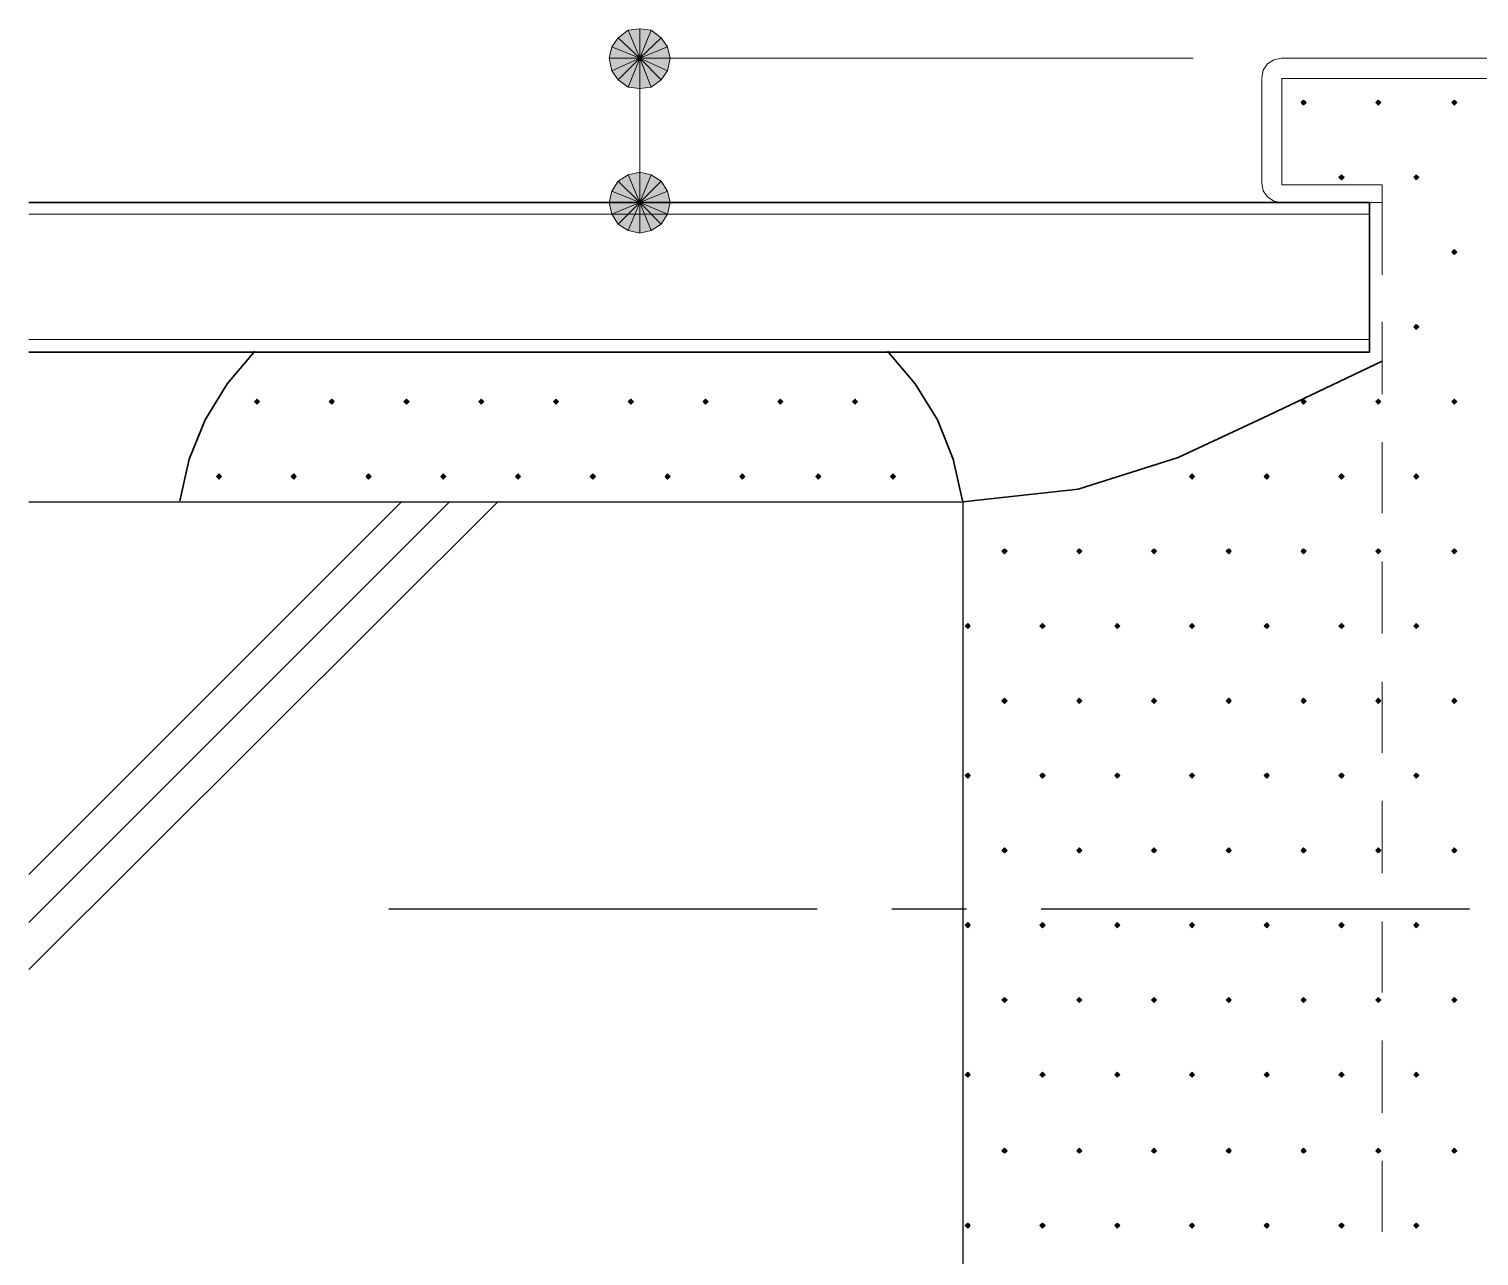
# Model space of a CAD drawing. Header units: millimetres. Extents: x 0 to 420, y 0 to 297.
# Drawn here: x 46.38 to 70.6, y 233.21 to 253.7 of the extents above; entities that cross this region are included whole.
import ezdxf

# ---------------------------------------------------------------- set-up
doc = ezdxf.new("R2010")
doc.units = ezdxf.units.MM

msp = doc.modelspace()

# ---------------------------------------------------------------- hatches: boundary and pattern name
h = msp.add_hatch(color=7)
h.paths.add_polyline_path([(56.769, 253.682), (56.579, 253.704), (56.579, 253.217), (56.769, 253.682)])
h.paths.add_polyline_path([(56.579, 253.704), (56.579, 253.217), (56.388, 253.682), (56.579, 253.704)])
h.paths.add_polyline_path([(56.579, 253.217), (56.388, 253.682), (56.219, 253.555), (56.579, 253.217)])
h = msp.add_hatch(color=7)
h.paths.add_polyline_path([(57.087, 253.217), (57.044, 253.407), (56.579, 253.217), (57.087, 253.217)])
h.paths.add_polyline_path([(57.044, 253.407), (56.579, 253.217), (56.938, 253.555), (57.044, 253.407)])
h.paths.add_polyline_path([(56.579, 253.217), (56.938, 253.555), (56.769, 253.682), (56.579, 253.217)])
h = msp.add_hatch(color=7)
h.paths.add_polyline_path([(56.219, 253.555), (56.113, 253.407), (56.579, 253.217), (56.219, 253.555)])
h.paths.add_polyline_path([(56.113, 253.407), (56.579, 253.217), (56.071, 253.217), (56.113, 253.407)])
h.paths.add_polyline_path([(56.579, 253.217), (56.071, 253.217), (56.113, 253.005), (56.579, 253.217)])
h = msp.add_hatch(color=7)
h.paths.add_polyline_path([(56.113, 253.005), (56.219, 252.857), (56.579, 253.217), (56.113, 253.005)])
h.paths.add_polyline_path([(56.219, 252.857), (56.579, 253.217), (56.388, 252.73), (56.219, 252.857)])
h.paths.add_polyline_path([(56.579, 253.217), (56.388, 252.73), (56.579, 252.709), (56.579, 253.217)])
h = msp.add_hatch(color=7)
h.paths.add_polyline_path([(56.579, 252.709), (56.769, 252.73), (56.579, 253.217), (56.579, 252.709)])
h.paths.add_polyline_path([(56.769, 252.73), (56.579, 253.217), (56.938, 252.857), (56.769, 252.73)])
h.paths.add_polyline_path([(56.579, 253.217), (56.938, 252.857), (57.044, 253.005), (56.579, 253.217)])
for points in [[(57.044, 253.005), (57.087, 253.217), (56.579, 253.217), (57.044, 253.005)], [(67.67, 252.518), (67.649, 252.497), (67.628, 252.476), (67.649, 252.455), (67.67, 252.434), (67.691, 252.455), (67.712, 252.476), (67.691, 252.497), (67.67, 252.518)], [(68.919, 252.518), (68.898, 252.497), (68.876, 252.476), (68.898, 252.455), (68.919, 252.434), (68.94, 252.455), (68.961, 252.476), (68.94, 252.497), (68.919, 252.518)], [(70.189, 252.518), (70.168, 252.497), (70.146, 252.476), (70.168, 252.455), (70.189, 252.434), (70.21, 252.455), (70.231, 252.476), (70.21, 252.497), (70.189, 252.518)], [(68.305, 251.27), (68.284, 251.248), (68.262, 251.227), (68.284, 251.206), (68.305, 251.185), (68.326, 251.206), (68.347, 251.227), (68.326, 251.248), (68.305, 251.27)], [(69.554, 251.27), (69.533, 251.248), (69.511, 251.227), (69.533, 251.206), (69.554, 251.185), (69.575, 251.206), (69.596, 251.227), (69.575, 251.248), (69.554, 251.27)], [(56.113, 250.994), (56.071, 250.804), (56.579, 250.804), (56.113, 250.994)], [(57.044, 250.613), (57.087, 250.804), (56.579, 250.804), (57.044, 250.613)], [(70.189, 250.021), (70.168, 249.999), (70.146, 249.978), (70.168, 249.957), (70.189, 249.936), (70.21, 249.957), (70.231, 249.978), (70.21, 249.999), (70.189, 250.021)], [(69.554, 248.772), (69.533, 248.751), (69.511, 248.729), (69.533, 248.708), (69.554, 248.687), (69.575, 248.708), (69.596, 248.729), (69.575, 248.751), (69.554, 248.772)], [(50.186, 247.523), (50.165, 247.502), (50.144, 247.481), (50.165, 247.459), (50.186, 247.438), (50.207, 247.459), (50.229, 247.481), (50.207, 247.502), (50.186, 247.523)], [(51.435, 247.523), (51.414, 247.502), (51.393, 247.481), (51.414, 247.459), (51.435, 247.438), (51.456, 247.459), (51.477, 247.481), (51.456, 247.502), (51.435, 247.523)], [(52.684, 247.523), (52.663, 247.502), (52.641, 247.481), (52.663, 247.459), (52.684, 247.438), (52.705, 247.459), (52.726, 247.481), (52.705, 247.502), (52.684, 247.523)], [(53.933, 247.523), (53.912, 247.502), (53.89, 247.481), (53.912, 247.459), (53.933, 247.438), (53.954, 247.459), (53.975, 247.481), (53.954, 247.502), (53.933, 247.523)], [(55.182, 247.523), (55.16, 247.502), (55.139, 247.481), (55.16, 247.459), (55.182, 247.438), (55.203, 247.459), (55.224, 247.481), (55.203, 247.502), (55.182, 247.523)], [(56.43, 247.523), (56.409, 247.502), (56.388, 247.481), (56.409, 247.459), (56.43, 247.438), (56.452, 247.459), (56.473, 247.481), (56.452, 247.502), (56.43, 247.523)], [(57.679, 247.523), (57.658, 247.502), (57.637, 247.481), (57.658, 247.459), (57.679, 247.438), (57.7, 247.459), (57.721, 247.481), (57.7, 247.502), (57.679, 247.523)], [(58.928, 247.523), (58.907, 247.502), (58.886, 247.481), (58.907, 247.459), (58.928, 247.438), (58.949, 247.459), (58.97, 247.481), (58.949, 247.502), (58.928, 247.523)], [(60.177, 247.523), (60.156, 247.502), (60.135, 247.481), (60.156, 247.459), (60.177, 247.438), (60.198, 247.459), (60.219, 247.481), (60.198, 247.502), (60.177, 247.523)], [(67.67, 247.523), (67.649, 247.502), (67.628, 247.481), (67.649, 247.459), (67.67, 247.438), (67.691, 247.459), (67.712, 247.481), (67.691, 247.502), (67.67, 247.523)], [(68.919, 247.523), (68.898, 247.502), (68.876, 247.481), (68.898, 247.459), (68.919, 247.438), (68.94, 247.459), (68.961, 247.481), (68.94, 247.502), (68.919, 247.523)], [(70.189, 247.523), (70.168, 247.502), (70.146, 247.481), (70.168, 247.459), (70.189, 247.438), (70.21, 247.459), (70.231, 247.481), (70.21, 247.502), (70.189, 247.523)], [(49.551, 246.274), (49.53, 246.253), (49.509, 246.232), (49.53, 246.211), (49.551, 246.189), (49.572, 246.211), (49.594, 246.232), (49.572, 246.253), (49.551, 246.274)], [(50.8, 246.274), (50.779, 246.253), (50.758, 246.232), (50.779, 246.211), (50.8, 246.189), (50.821, 246.211), (50.842, 246.232), (50.821, 246.253), (50.8, 246.274)], [(52.049, 246.274), (52.028, 246.253), (52.007, 246.232), (52.028, 246.211), (52.049, 246.189), (52.07, 246.211), (52.091, 246.232), (52.07, 246.253), (52.049, 246.274)], [(53.298, 246.274), (53.277, 246.253), (53.255, 246.232), (53.277, 246.211), (53.298, 246.189), (53.319, 246.211), (53.34, 246.232), (53.319, 246.253), (53.298, 246.274)], [(54.546, 246.274), (54.525, 246.253), (54.504, 246.232), (54.525, 246.211), (54.546, 246.189), (54.568, 246.211), (54.589, 246.232), (54.568, 246.253), (54.546, 246.274)], [(55.795, 246.274), (55.774, 246.253), (55.753, 246.232), (55.774, 246.211), (55.795, 246.189), (55.816, 246.211), (55.838, 246.232), (55.816, 246.253), (55.795, 246.274)], [(57.044, 246.274), (57.023, 246.253), (57.002, 246.232), (57.023, 246.211), (57.044, 246.189), (57.065, 246.211), (57.087, 246.232), (57.065, 246.253), (57.044, 246.274)], [(58.293, 246.274), (58.272, 246.253), (58.251, 246.232), (58.272, 246.211), (58.293, 246.189), (58.314, 246.211), (58.335, 246.232), (58.314, 246.253), (58.293, 246.274)], [(59.563, 246.274), (59.542, 246.253), (59.521, 246.232), (59.542, 246.211), (59.563, 246.189), (59.584, 246.211), (59.605, 246.232), (59.584, 246.253), (59.563, 246.274)], [(60.812, 246.274), (60.791, 246.253), (60.77, 246.232), (60.791, 246.211), (60.812, 246.189), (60.833, 246.211), (60.854, 246.232), (60.833, 246.253), (60.812, 246.274)], [(65.807, 246.274), (65.786, 246.253), (65.765, 246.232), (65.786, 246.211), (65.807, 246.189), (65.828, 246.211), (65.85, 246.232), (65.828, 246.253), (65.807, 246.274)], [(67.056, 246.274), (67.035, 246.253), (67.014, 246.232), (67.035, 246.211), (67.056, 246.189), (67.077, 246.211), (67.098, 246.232), (67.077, 246.253), (67.056, 246.274)], [(68.305, 246.274), (68.284, 246.253), (68.262, 246.232), (68.284, 246.211), (68.305, 246.189), (68.326, 246.211), (68.347, 246.232), (68.326, 246.253), (68.305, 246.274)], [(69.554, 246.274), (69.533, 246.253), (69.511, 246.232), (69.533, 246.211), (69.554, 246.189), (69.575, 246.211), (69.596, 246.232), (69.575, 246.253), (69.554, 246.274)], [(62.675, 245.025), (62.653, 245.004), (62.632, 244.983), (62.653, 244.962), (62.675, 244.941), (62.696, 244.962), (62.717, 244.983), (62.696, 245.004), (62.675, 245.025)], [(63.923, 245.025), (63.902, 245.004), (63.881, 244.983), (63.902, 244.962), (63.923, 244.941), (63.945, 244.962), (63.966, 244.983), (63.945, 245.004), (63.923, 245.025)], [(65.172, 245.025), (65.151, 245.004), (65.13, 244.983), (65.151, 244.962), (65.172, 244.941), (65.193, 244.962), (65.215, 244.983), (65.193, 245.004), (65.172, 245.025)], [(66.421, 245.025), (66.4, 245.004), (66.379, 244.983), (66.4, 244.962), (66.421, 244.941), (66.442, 244.962), (66.463, 244.983), (66.442, 245.004), (66.421, 245.025)], [(67.67, 245.025), (67.649, 245.004), (67.628, 244.983), (67.649, 244.962), (67.67, 244.941), (67.691, 244.962), (67.712, 244.983), (67.691, 245.004), (67.67, 245.025)], [(68.919, 245.025), (68.898, 245.004), (68.876, 244.983), (68.898, 244.962), (68.919, 244.941), (68.94, 244.962), (68.961, 244.983), (68.94, 245.004), (68.919, 245.025)], [(70.189, 245.025), (70.168, 245.004), (70.146, 244.983), (70.168, 244.962), (70.189, 244.941), (70.21, 244.962), (70.231, 244.983), (70.21, 245.004), (70.189, 245.025)], [(62.061, 243.776), (62.04, 243.755), (62.018, 243.734), (62.04, 243.713), (62.061, 243.692), (62.082, 243.713), (62.103, 243.734), (62.082, 243.755), (62.061, 243.776)], [(63.31, 243.776), (63.288, 243.755), (63.267, 243.734), (63.288, 243.713), (63.31, 243.692), (63.331, 243.713), (63.352, 243.734), (63.331, 243.755), (63.31, 243.776)], [(64.558, 243.776), (64.537, 243.755), (64.516, 243.734), (64.537, 243.713), (64.558, 243.692), (64.579, 243.713), (64.601, 243.734), (64.579, 243.755), (64.558, 243.776)], [(65.807, 243.776), (65.786, 243.755), (65.765, 243.734), (65.786, 243.713), (65.807, 243.692), (65.828, 243.713), (65.85, 243.734), (65.828, 243.755), (65.807, 243.776)], [(67.056, 243.776), (67.035, 243.755), (67.014, 243.734), (67.035, 243.713), (67.056, 243.692), (67.077, 243.713), (67.098, 243.734), (67.077, 243.755), (67.056, 243.776)], [(68.305, 243.776), (68.284, 243.755), (68.262, 243.734), (68.284, 243.713), (68.305, 243.692), (68.326, 243.713), (68.347, 243.734), (68.326, 243.755), (68.305, 243.776)], [(69.554, 243.776), (69.533, 243.755), (69.511, 243.734), (69.533, 243.713), (69.554, 243.692), (69.575, 243.713), (69.596, 243.734), (69.575, 243.755), (69.554, 243.776)], [(62.675, 242.528), (62.653, 242.506), (62.632, 242.485), (62.653, 242.464), (62.675, 242.443), (62.696, 242.464), (62.717, 242.485), (62.696, 242.506), (62.675, 242.528)], [(63.923, 242.528), (63.902, 242.506), (63.881, 242.485), (63.902, 242.464), (63.923, 242.443), (63.945, 242.464), (63.966, 242.485), (63.945, 242.506), (63.923, 242.528)], [(65.172, 242.528), (65.151, 242.506), (65.13, 242.485), (65.151, 242.464), (65.172, 242.443), (65.193, 242.464), (65.215, 242.485), (65.193, 242.506), (65.172, 242.528)], [(66.421, 242.528), (66.4, 242.506), (66.379, 242.485), (66.4, 242.464), (66.421, 242.443), (66.442, 242.464), (66.463, 242.485), (66.442, 242.506), (66.421, 242.528)], [(67.67, 242.528), (67.649, 242.506), (67.628, 242.485), (67.649, 242.464), (67.67, 242.443), (67.691, 242.464), (67.712, 242.485), (67.691, 242.506), (67.67, 242.528)], [(68.919, 242.528), (68.898, 242.506), (68.876, 242.485), (68.898, 242.464), (68.919, 242.443), (68.94, 242.464), (68.961, 242.485), (68.94, 242.506), (68.919, 242.528)], [(70.189, 242.528), (70.168, 242.506), (70.146, 242.485), (70.168, 242.464), (70.189, 242.443), (70.21, 242.464), (70.231, 242.485), (70.21, 242.506), (70.189, 242.528)], [(62.061, 241.279), (62.04, 241.258), (62.018, 241.237), (62.04, 241.215), (62.061, 241.194), (62.082, 241.215), (62.103, 241.237), (62.082, 241.258), (62.061, 241.279)], [(63.31, 241.279), (63.288, 241.258), (63.267, 241.237), (63.288, 241.215), (63.31, 241.194), (63.331, 241.215), (63.352, 241.237), (63.331, 241.258), (63.31, 241.279)], [(64.558, 241.279), (64.537, 241.258), (64.516, 241.237), (64.537, 241.215), (64.558, 241.194), (64.579, 241.215), (64.601, 241.237), (64.579, 241.258), (64.558, 241.279)], [(65.807, 241.279), (65.786, 241.258), (65.765, 241.237), (65.786, 241.215), (65.807, 241.194), (65.828, 241.215), (65.85, 241.237), (65.828, 241.258), (65.807, 241.279)], [(67.056, 241.279), (67.035, 241.258), (67.014, 241.237), (67.035, 241.215), (67.056, 241.194), (67.077, 241.215), (67.098, 241.237), (67.077, 241.258), (67.056, 241.279)], [(68.305, 241.279), (68.284, 241.258), (68.262, 241.237), (68.284, 241.215), (68.305, 241.194), (68.326, 241.215), (68.347, 241.237), (68.326, 241.258), (68.305, 241.279)], [(69.554, 241.279), (69.533, 241.258), (69.511, 241.237), (69.533, 241.215), (69.554, 241.194), (69.575, 241.215), (69.596, 241.237), (69.575, 241.258), (69.554, 241.279)], [(62.675, 240.03), (62.653, 240.009), (62.632, 239.988), (62.653, 239.966), (62.675, 239.945), (62.696, 239.966), (62.717, 239.988), (62.696, 240.009), (62.675, 240.03)], [(63.923, 240.03), (63.902, 240.009), (63.881, 239.988), (63.902, 239.966), (63.923, 239.945), (63.945, 239.966), (63.966, 239.988), (63.945, 240.009), (63.923, 240.03)], [(65.172, 240.03), (65.151, 240.009), (65.13, 239.988), (65.151, 239.966), (65.172, 239.945), (65.193, 239.966), (65.215, 239.988), (65.193, 240.009), (65.172, 240.03)], [(66.421, 240.03), (66.4, 240.009), (66.379, 239.988), (66.4, 239.966), (66.421, 239.945), (66.442, 239.966), (66.463, 239.988), (66.442, 240.009), (66.421, 240.03)], [(67.67, 240.03), (67.649, 240.009), (67.628, 239.988), (67.649, 239.966), (67.67, 239.945), (67.691, 239.966), (67.712, 239.988), (67.691, 240.009), (67.67, 240.03)], [(68.919, 240.03), (68.898, 240.009), (68.876, 239.988), (68.898, 239.966), (68.919, 239.945), (68.94, 239.966), (68.961, 239.988), (68.94, 240.009), (68.919, 240.03)], [(70.189, 240.03), (70.168, 240.009), (70.146, 239.988), (70.168, 239.966), (70.189, 239.945), (70.21, 239.966), (70.231, 239.988), (70.21, 240.009), (70.189, 240.03)], [(62.061, 238.781), (62.04, 238.76), (62.018, 238.739), (62.04, 238.718), (62.061, 238.696), (62.082, 238.718), (62.103, 238.739), (62.082, 238.76), (62.061, 238.781)], [(63.31, 238.781), (63.288, 238.76), (63.267, 238.739), (63.288, 238.718), (63.31, 238.696), (63.331, 238.718), (63.352, 238.739), (63.331, 238.76), (63.31, 238.781)], [(64.558, 238.781), (64.537, 238.76), (64.516, 238.739), (64.537, 238.718), (64.558, 238.696), (64.579, 238.718), (64.601, 238.739), (64.579, 238.76), (64.558, 238.781)], [(65.807, 238.781), (65.786, 238.76), (65.765, 238.739), (65.786, 238.718), (65.807, 238.696), (65.828, 238.718), (65.85, 238.739), (65.828, 238.76), (65.807, 238.781)], [(67.056, 238.781), (67.035, 238.76), (67.014, 238.739), (67.035, 238.718), (67.056, 238.696), (67.077, 238.718), (67.098, 238.739), (67.077, 238.76), (67.056, 238.781)], [(68.305, 238.781), (68.284, 238.76), (68.262, 238.739), (68.284, 238.718), (68.305, 238.696), (68.326, 238.718), (68.347, 238.739), (68.326, 238.76), (68.305, 238.781)], [(69.554, 238.781), (69.533, 238.76), (69.511, 238.739), (69.533, 238.718), (69.554, 238.696), (69.575, 238.718), (69.596, 238.739), (69.575, 238.76), (69.554, 238.781)], [(62.675, 237.532), (62.653, 237.511), (62.632, 237.49), (62.653, 237.469), (62.675, 237.448), (62.696, 237.469), (62.717, 237.49), (62.696, 237.511), (62.675, 237.532)], [(63.923, 237.532), (63.902, 237.511), (63.881, 237.49), (63.902, 237.469), (63.923, 237.448), (63.945, 237.469), (63.966, 237.49), (63.945, 237.511), (63.923, 237.532)], [(65.172, 237.532), (65.151, 237.511), (65.13, 237.49), (65.151, 237.469), (65.172, 237.448), (65.193, 237.469), (65.215, 237.49), (65.193, 237.511), (65.172, 237.532)], [(66.421, 237.532), (66.4, 237.511), (66.379, 237.49), (66.4, 237.469), (66.421, 237.448), (66.442, 237.469), (66.463, 237.49), (66.442, 237.511), (66.421, 237.532)], [(67.67, 237.532), (67.649, 237.511), (67.628, 237.49), (67.649, 237.469), (67.67, 237.448), (67.691, 237.469), (67.712, 237.49), (67.691, 237.511), (67.67, 237.532)], [(68.919, 237.532), (68.898, 237.511), (68.876, 237.49), (68.898, 237.469), (68.919, 237.448), (68.94, 237.469), (68.961, 237.49), (68.94, 237.511), (68.919, 237.532)], [(70.189, 237.532), (70.168, 237.511), (70.146, 237.49), (70.168, 237.469), (70.189, 237.448), (70.21, 237.469), (70.231, 237.49), (70.21, 237.511), (70.189, 237.532)], [(62.061, 236.283), (62.04, 236.262), (62.018, 236.241), (62.04, 236.22), (62.061, 236.199), (62.082, 236.22), (62.103, 236.241), (62.082, 236.262), (62.061, 236.283)], [(63.31, 236.283), (63.288, 236.262), (63.267, 236.241), (63.288, 236.22), (63.31, 236.199), (63.331, 236.22), (63.352, 236.241), (63.331, 236.262), (63.31, 236.283)], [(64.558, 236.283), (64.537, 236.262), (64.516, 236.241), (64.537, 236.22), (64.558, 236.199), (64.579, 236.22), (64.601, 236.241), (64.579, 236.262), (64.558, 236.283)], [(65.807, 236.283), (65.786, 236.262), (65.765, 236.241), (65.786, 236.22), (65.807, 236.199), (65.828, 236.22), (65.85, 236.241), (65.828, 236.262), (65.807, 236.283)], [(67.056, 236.283), (67.035, 236.262), (67.014, 236.241), (67.035, 236.22), (67.056, 236.199), (67.077, 236.22), (67.098, 236.241), (67.077, 236.262), (67.056, 236.283)], [(68.305, 236.283), (68.284, 236.262), (68.262, 236.241), (68.284, 236.22), (68.305, 236.199), (68.326, 236.22), (68.347, 236.241), (68.326, 236.262), (68.305, 236.283)], [(69.554, 236.283), (69.533, 236.262), (69.511, 236.241), (69.533, 236.22), (69.554, 236.199), (69.575, 236.22), (69.596, 236.241), (69.575, 236.262), (69.554, 236.283)], [(62.675, 235.013), (62.653, 234.992), (62.632, 234.971), (62.653, 234.95), (62.675, 234.929), (62.696, 234.95), (62.717, 234.971), (62.696, 234.992), (62.675, 235.013)], [(63.923, 235.013), (63.902, 234.992), (63.881, 234.971), (63.902, 234.95), (63.923, 234.929), (63.945, 234.95), (63.966, 234.971), (63.945, 234.992), (63.923, 235.013)], [(65.172, 235.013), (65.151, 234.992), (65.13, 234.971), (65.151, 234.95), (65.172, 234.929), (65.193, 234.95), (65.215, 234.971), (65.193, 234.992), (65.172, 235.013)], [(66.421, 235.013), (66.4, 234.992), (66.379, 234.971), (66.4, 234.95), (66.421, 234.929), (66.442, 234.95), (66.463, 234.971), (66.442, 234.992), (66.421, 235.013)], [(67.67, 235.013), (67.649, 234.992), (67.628, 234.971), (67.649, 234.95), (67.67, 234.929), (67.691, 234.95), (67.712, 234.971), (67.691, 234.992), (67.67, 235.013)], [(68.919, 235.013), (68.898, 234.992), (68.876, 234.971), (68.898, 234.95), (68.919, 234.929), (68.94, 234.95), (68.961, 234.971), (68.94, 234.992), (68.919, 235.013)], [(70.189, 235.013), (70.168, 234.992), (70.146, 234.971), (70.168, 234.95), (70.189, 234.929), (70.21, 234.95), (70.231, 234.971), (70.21, 234.992), (70.189, 235.013)], [(62.061, 233.765), (62.04, 233.743), (62.018, 233.722), (62.04, 233.701), (62.061, 233.68), (62.082, 233.701), (62.103, 233.722), (62.082, 233.743), (62.061, 233.765)], [(63.31, 233.765), (63.288, 233.743), (63.267, 233.722), (63.288, 233.701), (63.31, 233.68), (63.331, 233.701), (63.352, 233.722), (63.331, 233.743), (63.31, 233.765)], [(64.558, 233.765), (64.537, 233.743), (64.516, 233.722), (64.537, 233.701), (64.558, 233.68), (64.579, 233.701), (64.601, 233.722), (64.579, 233.743), (64.558, 233.765)], [(65.807, 233.765), (65.786, 233.743), (65.765, 233.722), (65.786, 233.701), (65.807, 233.68), (65.828, 233.701), (65.85, 233.722), (65.828, 233.743), (65.807, 233.765)], [(67.056, 233.765), (67.035, 233.743), (67.014, 233.722), (67.035, 233.701), (67.056, 233.68), (67.077, 233.701), (67.098, 233.722), (67.077, 233.743), (67.056, 233.765)], [(68.305, 233.765), (68.284, 233.743), (68.262, 233.722), (68.284, 233.701), (68.305, 233.68), (68.326, 233.701), (68.347, 233.722), (68.326, 233.743), (68.305, 233.765)], [(69.554, 233.765), (69.533, 233.743), (69.511, 233.722), (69.533, 233.701), (69.554, 233.68), (69.575, 233.701), (69.596, 233.722), (69.575, 233.743), (69.554, 233.765)]]:
    msp.add_hatch(color=7).paths.add_polyline_path(points)
h = msp.add_hatch(color=7)
h.paths.add_polyline_path([(56.579, 251.312), (56.388, 251.27), (56.579, 250.804), (56.579, 251.312)])
h.paths.add_polyline_path([(56.388, 251.27), (56.579, 250.804), (56.219, 251.164), (56.388, 251.27)])
h.paths.add_polyline_path([(56.579, 250.804), (56.219, 251.164), (56.113, 250.994), (56.579, 250.804)])
h = msp.add_hatch(color=7)
h.paths.add_polyline_path([(56.769, 251.27), (56.579, 251.312), (56.579, 250.804), (56.769, 251.27)])
h.paths.add_polyline_path([(56.579, 251.312), (56.579, 250.804), (56.388, 251.27), (56.579, 251.312)])
h.paths.add_polyline_path([(56.579, 250.804), (56.388, 251.27), (56.219, 251.164), (56.579, 250.804)])
h = msp.add_hatch(color=7)
h.paths.add_polyline_path([(57.044, 250.994), (56.938, 251.164), (56.579, 250.804), (57.044, 250.994)])
h.paths.add_polyline_path([(56.938, 251.164), (56.579, 250.804), (56.769, 251.27), (56.938, 251.164)])
h.paths.add_polyline_path([(56.579, 250.804), (56.769, 251.27), (56.579, 251.312), (56.579, 250.804)])
h = msp.add_hatch(color=7)
h.paths.add_polyline_path([(57.087, 250.804), (57.044, 250.994), (56.579, 250.804), (57.087, 250.804)])
h.paths.add_polyline_path([(57.044, 250.994), (56.579, 250.804), (56.938, 251.164), (57.044, 250.994)])
h.paths.add_polyline_path([(56.579, 250.804), (56.938, 251.164), (56.769, 251.27), (56.579, 250.804)])
h = msp.add_hatch(color=7)
h.paths.add_polyline_path([(56.219, 251.164), (56.113, 250.994), (56.579, 250.804), (56.219, 251.164)])
h.paths.add_polyline_path([(56.113, 250.994), (56.579, 250.804), (56.071, 250.804), (56.113, 250.994)])
h.paths.add_polyline_path([(56.579, 250.804), (56.071, 250.804), (56.113, 250.613), (56.579, 250.804)])
h = msp.add_hatch(color=7)
h.paths.add_polyline_path([(56.938, 250.444), (57.044, 250.613), (56.579, 250.804), (56.938, 250.444)])
h.paths.add_polyline_path([(57.044, 250.613), (56.579, 250.804), (57.087, 250.804), (57.044, 250.613)])
h.paths.add_polyline_path([(56.579, 250.804), (57.087, 250.804), (57.044, 250.994), (56.579, 250.804)])
h = msp.add_hatch(color=7)
h.paths.add_polyline_path([(56.071, 250.804), (56.113, 250.613), (56.579, 250.804), (56.071, 250.804)])
h.paths.add_polyline_path([(56.113, 250.613), (56.579, 250.804), (56.219, 250.444), (56.113, 250.613)])
h.paths.add_polyline_path([(56.579, 250.804), (56.219, 250.444), (56.388, 250.338), (56.579, 250.804)])
h = msp.add_hatch(color=7)
h.paths.add_polyline_path([(56.113, 250.613), (56.219, 250.444), (56.579, 250.804), (56.113, 250.613)])
h.paths.add_polyline_path([(56.219, 250.444), (56.579, 250.804), (56.388, 250.338), (56.219, 250.444)])
h.paths.add_polyline_path([(56.579, 250.804), (56.388, 250.338), (56.579, 250.296), (56.579, 250.804)])
h = msp.add_hatch(color=7)
h.paths.add_polyline_path([(56.388, 250.338), (56.579, 250.296), (56.579, 250.804), (56.388, 250.338)])
h.paths.add_polyline_path([(56.579, 250.296), (56.579, 250.804), (56.769, 250.338), (56.579, 250.296)])
h.paths.add_polyline_path([(56.579, 250.804), (56.769, 250.338), (56.938, 250.444), (56.579, 250.804)])
h = msp.add_hatch(color=7)
h.paths.add_polyline_path([(56.579, 250.296), (56.769, 250.338), (56.579, 250.804), (56.579, 250.296)])
h.paths.add_polyline_path([(56.769, 250.338), (56.579, 250.804), (56.938, 250.444), (56.769, 250.338)])
h.paths.add_polyline_path([(56.579, 250.804), (56.938, 250.444), (57.044, 250.613), (56.579, 250.804)])

# ---------------------------------------------------------------- linework, layer by layer
at = {"lineweight": 0}
for points in [[(56.579, 253.217), (56.388, 253.682), (56.219, 253.555)], [(56.579, 253.704), (56.579, 253.217), (56.388, 253.682)], [(56.769, 253.682), (56.579, 253.704), (56.579, 253.217)], [(56.579, 253.217), (56.938, 253.555), (56.769, 253.682)], [(56.113, 253.407), (56.579, 253.217), (56.071, 253.217)], [(56.219, 253.555), (56.113, 253.407), (56.579, 253.217)], [(57.044, 253.407), (56.579, 253.217), (56.938, 253.555)], [(57.087, 253.217), (57.044, 253.407), (56.579, 253.217)], [(56.579, 253.217), (56.071, 253.217), (56.113, 253.005)], [(56.113, 253.005), (56.219, 252.857), (56.579, 253.217)], [(56.219, 252.857), (56.579, 253.217), (56.388, 252.73)], [(56.579, 253.217), (56.388, 252.73), (56.579, 252.709)], [(56.579, 252.709), (56.769, 252.73), (56.579, 253.217)], [(56.769, 252.73), (56.579, 253.217), (56.938, 252.857)], [(56.579, 253.217), (56.938, 252.857), (57.044, 253.005)], [(57.044, 253.005), (57.087, 253.217), (56.579, 253.217)], [(67.67, 252.518), (67.649, 252.497), (67.628, 252.476), (67.649, 252.455), (67.67, 252.434), (67.691, 252.455), (67.712, 252.476), (67.691, 252.497)], [(68.919, 252.518), (68.898, 252.497), (68.876, 252.476), (68.898, 252.455), (68.919, 252.434), (68.94, 252.455), (68.961, 252.476), (68.94, 252.497)], [(70.189, 252.518), (70.168, 252.497), (70.146, 252.476), (70.168, 252.455), (70.189, 252.434), (70.21, 252.455), (70.231, 252.476), (70.21, 252.497)], [(56.579, 250.804), (56.388, 251.27), (56.219, 251.164)], [(56.388, 251.27), (56.579, 250.804), (56.219, 251.164)], [(56.579, 251.312), (56.579, 250.804), (56.388, 251.27)], [(56.579, 251.312), (56.388, 251.27), (56.579, 250.804)], [(56.769, 251.27), (56.579, 251.312), (56.579, 250.804)], [(56.579, 250.804), (56.769, 251.27), (56.579, 251.312)], [(56.579, 250.804), (56.938, 251.164), (56.769, 251.27)], [(56.938, 251.164), (56.579, 250.804), (56.769, 251.27)], [(68.305, 251.27), (68.284, 251.248), (68.262, 251.227), (68.284, 251.206), (68.305, 251.185), (68.326, 251.206), (68.347, 251.227), (68.326, 251.248)], [(69.554, 251.27), (69.533, 251.248), (69.511, 251.227), (69.533, 251.206), (69.554, 251.185), (69.575, 251.206), (69.596, 251.227), (69.575, 251.248)], [(56.113, 250.994), (56.579, 250.804), (56.071, 250.804)], [(56.113, 250.994), (56.071, 250.804), (56.579, 250.804)], [(56.219, 251.164), (56.113, 250.994), (56.579, 250.804)], [(56.579, 250.804), (56.219, 251.164), (56.113, 250.994)], [(57.044, 250.994), (56.579, 250.804), (56.938, 251.164)], [(57.044, 250.994), (56.938, 251.164), (56.579, 250.804)], [(57.087, 250.804), (57.044, 250.994), (56.579, 250.804)], [(56.579, 250.804), (57.087, 250.804), (57.044, 250.994)], [(56.579, 250.804), (56.071, 250.804), (56.113, 250.613)], [(56.071, 250.804), (56.113, 250.613), (56.579, 250.804)], [(56.113, 250.613), (56.219, 250.444), (56.579, 250.804)], [(56.113, 250.613), (56.579, 250.804), (56.219, 250.444)], [(56.219, 250.444), (56.579, 250.804), (56.388, 250.338)], [(56.579, 250.804), (56.219, 250.444), (56.388, 250.338)], [(56.579, 250.804), (56.388, 250.338), (56.579, 250.296)], [(56.388, 250.338), (56.579, 250.296), (56.579, 250.804)], [(56.579, 250.296), (56.769, 250.338), (56.579, 250.804)], [(56.769, 250.338), (56.579, 250.804), (56.938, 250.444)], [(56.579, 250.804), (56.938, 250.444), (57.044, 250.613)], [(57.044, 250.613), (57.087, 250.804), (56.579, 250.804)], [(56.579, 250.296), (56.579, 250.804), (56.769, 250.338)], [(56.579, 250.804), (56.769, 250.338), (56.938, 250.444)], [(56.938, 250.444), (57.044, 250.613), (56.579, 250.804)], [(57.044, 250.613), (56.579, 250.804), (57.087, 250.804)], [(70.189, 250.021), (70.168, 249.999), (70.146, 249.978), (70.168, 249.957), (70.189, 249.936), (70.21, 249.957), (70.231, 249.978), (70.21, 249.999)], [(69.554, 248.772), (69.533, 248.751), (69.511, 248.729), (69.533, 248.708), (69.554, 248.687), (69.575, 248.708), (69.596, 248.729), (69.575, 248.751)], [(50.186, 247.523), (50.165, 247.502), (50.144, 247.481), (50.165, 247.459), (50.186, 247.438), (50.207, 247.459), (50.229, 247.481), (50.207, 247.502)], [(51.435, 247.523), (51.414, 247.502), (51.393, 247.481), (51.414, 247.459), (51.435, 247.438), (51.456, 247.459), (51.477, 247.481), (51.456, 247.502)], [(52.684, 247.523), (52.663, 247.502), (52.641, 247.481), (52.663, 247.459), (52.684, 247.438), (52.705, 247.459), (52.726, 247.481), (52.705, 247.502)], [(53.933, 247.523), (53.912, 247.502), (53.89, 247.481), (53.912, 247.459), (53.933, 247.438), (53.954, 247.459), (53.975, 247.481), (53.954, 247.502)], [(55.182, 247.523), (55.16, 247.502), (55.139, 247.481), (55.16, 247.459), (55.182, 247.438), (55.203, 247.459), (55.224, 247.481), (55.203, 247.502)], [(56.43, 247.523), (56.409, 247.502), (56.388, 247.481), (56.409, 247.459), (56.43, 247.438), (56.452, 247.459), (56.473, 247.481), (56.452, 247.502)], [(57.679, 247.523), (57.658, 247.502), (57.637, 247.481), (57.658, 247.459), (57.679, 247.438), (57.7, 247.459), (57.721, 247.481), (57.7, 247.502)], [(58.928, 247.523), (58.907, 247.502), (58.886, 247.481), (58.907, 247.459), (58.928, 247.438), (58.949, 247.459), (58.97, 247.481), (58.949, 247.502)], [(60.177, 247.523), (60.156, 247.502), (60.135, 247.481), (60.156, 247.459), (60.177, 247.438), (60.198, 247.459), (60.219, 247.481), (60.198, 247.502)], [(67.67, 247.523), (67.649, 247.502), (67.628, 247.481), (67.649, 247.459), (67.67, 247.438), (67.691, 247.459), (67.712, 247.481), (67.691, 247.502)], [(68.919, 247.523), (68.898, 247.502), (68.876, 247.481), (68.898, 247.459), (68.919, 247.438), (68.94, 247.459), (68.961, 247.481), (68.94, 247.502)], [(70.189, 247.523), (70.168, 247.502), (70.146, 247.481), (70.168, 247.459), (70.189, 247.438), (70.21, 247.459), (70.231, 247.481), (70.21, 247.502)], [(49.551, 246.274), (49.53, 246.253), (49.509, 246.232), (49.53, 246.211), (49.551, 246.189), (49.572, 246.211), (49.594, 246.232), (49.572, 246.253)], [(50.8, 246.274), (50.779, 246.253), (50.758, 246.232), (50.779, 246.211), (50.8, 246.189), (50.821, 246.211), (50.842, 246.232), (50.821, 246.253)], [(52.049, 246.274), (52.028, 246.253), (52.007, 246.232), (52.028, 246.211), (52.049, 246.189), (52.07, 246.211), (52.091, 246.232), (52.07, 246.253)], [(53.298, 246.274), (53.277, 246.253), (53.255, 246.232), (53.277, 246.211), (53.298, 246.189), (53.319, 246.211), (53.34, 246.232), (53.319, 246.253)], [(54.546, 246.274), (54.525, 246.253), (54.504, 246.232), (54.525, 246.211), (54.546, 246.189), (54.568, 246.211), (54.589, 246.232), (54.568, 246.253)], [(55.795, 246.274), (55.774, 246.253), (55.753, 246.232), (55.774, 246.211), (55.795, 246.189), (55.816, 246.211), (55.838, 246.232), (55.816, 246.253)], [(57.044, 246.274), (57.023, 246.253), (57.002, 246.232), (57.023, 246.211), (57.044, 246.189), (57.065, 246.211), (57.087, 246.232), (57.065, 246.253)], [(58.293, 246.274), (58.272, 246.253), (58.251, 246.232), (58.272, 246.211), (58.293, 246.189), (58.314, 246.211), (58.335, 246.232), (58.314, 246.253)], [(59.563, 246.274), (59.542, 246.253), (59.521, 246.232), (59.542, 246.211), (59.563, 246.189), (59.584, 246.211), (59.605, 246.232), (59.584, 246.253)], [(60.812, 246.274), (60.791, 246.253), (60.77, 246.232), (60.791, 246.211), (60.812, 246.189), (60.833, 246.211), (60.854, 246.232), (60.833, 246.253)], [(65.807, 246.274), (65.786, 246.253), (65.765, 246.232), (65.786, 246.211), (65.807, 246.189), (65.828, 246.211), (65.85, 246.232), (65.828, 246.253)], [(67.056, 246.274), (67.035, 246.253), (67.014, 246.232), (67.035, 246.211), (67.056, 246.189), (67.077, 246.211), (67.098, 246.232), (67.077, 246.253)], [(68.305, 246.274), (68.284, 246.253), (68.262, 246.232), (68.284, 246.211), (68.305, 246.189), (68.326, 246.211), (68.347, 246.232), (68.326, 246.253)], [(69.554, 246.274), (69.533, 246.253), (69.511, 246.232), (69.533, 246.211), (69.554, 246.189), (69.575, 246.211), (69.596, 246.232), (69.575, 246.253)], [(62.675, 245.025), (62.653, 245.004), (62.632, 244.983), (62.653, 244.962), (62.675, 244.941), (62.696, 244.962), (62.717, 244.983), (62.696, 245.004)], [(63.923, 245.025), (63.902, 245.004), (63.881, 244.983), (63.902, 244.962), (63.923, 244.941), (63.945, 244.962), (63.966, 244.983), (63.945, 245.004)], [(65.172, 245.025), (65.151, 245.004), (65.13, 244.983), (65.151, 244.962), (65.172, 244.941), (65.193, 244.962), (65.215, 244.983), (65.193, 245.004)], [(66.421, 245.025), (66.4, 245.004), (66.379, 244.983), (66.4, 244.962), (66.421, 244.941), (66.442, 244.962), (66.463, 244.983), (66.442, 245.004)], [(67.67, 245.025), (67.649, 245.004), (67.628, 244.983), (67.649, 244.962), (67.67, 244.941), (67.691, 244.962), (67.712, 244.983), (67.691, 245.004)], [(68.919, 245.025), (68.898, 245.004), (68.876, 244.983), (68.898, 244.962), (68.919, 244.941), (68.94, 244.962), (68.961, 244.983), (68.94, 245.004)], [(70.189, 245.025), (70.168, 245.004), (70.146, 244.983), (70.168, 244.962), (70.189, 244.941), (70.21, 244.962), (70.231, 244.983), (70.21, 245.004)], [(62.061, 243.776), (62.04, 243.755), (62.018, 243.734), (62.04, 243.713), (62.061, 243.692), (62.082, 243.713), (62.103, 243.734), (62.082, 243.755)], [(63.31, 243.776), (63.288, 243.755), (63.267, 243.734), (63.288, 243.713), (63.31, 243.692), (63.331, 243.713), (63.352, 243.734), (63.331, 243.755)], [(64.558, 243.776), (64.537, 243.755), (64.516, 243.734), (64.537, 243.713), (64.558, 243.692), (64.579, 243.713), (64.601, 243.734), (64.579, 243.755)], [(65.807, 243.776), (65.786, 243.755), (65.765, 243.734), (65.786, 243.713), (65.807, 243.692), (65.828, 243.713), (65.85, 243.734), (65.828, 243.755)], [(67.056, 243.776), (67.035, 243.755), (67.014, 243.734), (67.035, 243.713), (67.056, 243.692), (67.077, 243.713), (67.098, 243.734), (67.077, 243.755)], [(68.305, 243.776), (68.284, 243.755), (68.262, 243.734), (68.284, 243.713), (68.305, 243.692), (68.326, 243.713), (68.347, 243.734), (68.326, 243.755)], [(69.554, 243.776), (69.533, 243.755), (69.511, 243.734), (69.533, 243.713), (69.554, 243.692), (69.575, 243.713), (69.596, 243.734), (69.575, 243.755)], [(62.675, 242.528), (62.653, 242.506), (62.632, 242.485), (62.653, 242.464), (62.675, 242.443), (62.696, 242.464), (62.717, 242.485), (62.696, 242.506)], [(63.923, 242.528), (63.902, 242.506), (63.881, 242.485), (63.902, 242.464), (63.923, 242.443), (63.945, 242.464), (63.966, 242.485), (63.945, 242.506)], [(65.172, 242.528), (65.151, 242.506), (65.13, 242.485), (65.151, 242.464), (65.172, 242.443), (65.193, 242.464), (65.215, 242.485), (65.193, 242.506)], [(66.421, 242.528), (66.4, 242.506), (66.379, 242.485), (66.4, 242.464), (66.421, 242.443), (66.442, 242.464), (66.463, 242.485), (66.442, 242.506)], [(67.67, 242.528), (67.649, 242.506), (67.628, 242.485), (67.649, 242.464), (67.67, 242.443), (67.691, 242.464), (67.712, 242.485), (67.691, 242.506)], [(68.919, 242.528), (68.898, 242.506), (68.876, 242.485), (68.898, 242.464), (68.919, 242.443), (68.94, 242.464), (68.961, 242.485), (68.94, 242.506)], [(70.189, 242.528), (70.168, 242.506), (70.146, 242.485), (70.168, 242.464), (70.189, 242.443), (70.21, 242.464), (70.231, 242.485), (70.21, 242.506)], [(62.061, 241.279), (62.04, 241.258), (62.018, 241.237), (62.04, 241.215), (62.061, 241.194), (62.082, 241.215), (62.103, 241.237), (62.082, 241.258)], [(63.31, 241.279), (63.288, 241.258), (63.267, 241.237), (63.288, 241.215), (63.31, 241.194), (63.331, 241.215), (63.352, 241.237), (63.331, 241.258)], [(64.558, 241.279), (64.537, 241.258), (64.516, 241.237), (64.537, 241.215), (64.558, 241.194), (64.579, 241.215), (64.601, 241.237), (64.579, 241.258)], [(65.807, 241.279), (65.786, 241.258), (65.765, 241.237), (65.786, 241.215), (65.807, 241.194), (65.828, 241.215), (65.85, 241.237), (65.828, 241.258)], [(67.056, 241.279), (67.035, 241.258), (67.014, 241.237), (67.035, 241.215), (67.056, 241.194), (67.077, 241.215), (67.098, 241.237), (67.077, 241.258)], [(68.305, 241.279), (68.284, 241.258), (68.262, 241.237), (68.284, 241.215), (68.305, 241.194), (68.326, 241.215), (68.347, 241.237), (68.326, 241.258)], [(69.554, 241.279), (69.533, 241.258), (69.511, 241.237), (69.533, 241.215), (69.554, 241.194), (69.575, 241.215), (69.596, 241.237), (69.575, 241.258)], [(62.675, 240.03), (62.653, 240.009), (62.632, 239.988), (62.653, 239.966), (62.675, 239.945), (62.696, 239.966), (62.717, 239.988), (62.696, 240.009)], [(63.923, 240.03), (63.902, 240.009), (63.881, 239.988), (63.902, 239.966), (63.923, 239.945), (63.945, 239.966), (63.966, 239.988), (63.945, 240.009)], [(65.172, 240.03), (65.151, 240.009), (65.13, 239.988), (65.151, 239.966), (65.172, 239.945), (65.193, 239.966), (65.215, 239.988), (65.193, 240.009)], [(66.421, 240.03), (66.4, 240.009), (66.379, 239.988), (66.4, 239.966), (66.421, 239.945), (66.442, 239.966), (66.463, 239.988), (66.442, 240.009)], [(67.67, 240.03), (67.649, 240.009), (67.628, 239.988), (67.649, 239.966), (67.67, 239.945), (67.691, 239.966), (67.712, 239.988), (67.691, 240.009)], [(68.919, 240.03), (68.898, 240.009), (68.876, 239.988), (68.898, 239.966), (68.919, 239.945), (68.94, 239.966), (68.961, 239.988), (68.94, 240.009)], [(70.189, 240.03), (70.168, 240.009), (70.146, 239.988), (70.168, 239.966), (70.189, 239.945), (70.21, 239.966), (70.231, 239.988), (70.21, 240.009)], [(62.061, 238.781), (62.04, 238.76), (62.018, 238.739), (62.04, 238.718), (62.061, 238.696), (62.082, 238.718), (62.103, 238.739), (62.082, 238.76)], [(63.31, 238.781), (63.288, 238.76), (63.267, 238.739), (63.288, 238.718), (63.31, 238.696), (63.331, 238.718), (63.352, 238.739), (63.331, 238.76)], [(64.558, 238.781), (64.537, 238.76), (64.516, 238.739), (64.537, 238.718), (64.558, 238.696), (64.579, 238.718), (64.601, 238.739), (64.579, 238.76)], [(65.807, 238.781), (65.786, 238.76), (65.765, 238.739), (65.786, 238.718), (65.807, 238.696), (65.828, 238.718), (65.85, 238.739), (65.828, 238.76)], [(67.056, 238.781), (67.035, 238.76), (67.014, 238.739), (67.035, 238.718), (67.056, 238.696), (67.077, 238.718), (67.098, 238.739), (67.077, 238.76)], [(68.305, 238.781), (68.284, 238.76), (68.262, 238.739), (68.284, 238.718), (68.305, 238.696), (68.326, 238.718), (68.347, 238.739), (68.326, 238.76)], [(69.554, 238.781), (69.533, 238.76), (69.511, 238.739), (69.533, 238.718), (69.554, 238.696), (69.575, 238.718), (69.596, 238.739), (69.575, 238.76)], [(62.675, 237.532), (62.653, 237.511), (62.632, 237.49), (62.653, 237.469), (62.675, 237.448), (62.696, 237.469), (62.717, 237.49), (62.696, 237.511)], [(63.923, 237.532), (63.902, 237.511), (63.881, 237.49), (63.902, 237.469), (63.923, 237.448), (63.945, 237.469), (63.966, 237.49), (63.945, 237.511)], [(65.172, 237.532), (65.151, 237.511), (65.13, 237.49), (65.151, 237.469), (65.172, 237.448), (65.193, 237.469), (65.215, 237.49), (65.193, 237.511)], [(66.421, 237.532), (66.4, 237.511), (66.379, 237.49), (66.4, 237.469), (66.421, 237.448), (66.442, 237.469), (66.463, 237.49), (66.442, 237.511)], [(67.67, 237.532), (67.649, 237.511), (67.628, 237.49), (67.649, 237.469), (67.67, 237.448), (67.691, 237.469), (67.712, 237.49), (67.691, 237.511)], [(68.919, 237.532), (68.898, 237.511), (68.876, 237.49), (68.898, 237.469), (68.919, 237.448), (68.94, 237.469), (68.961, 237.49), (68.94, 237.511)], [(70.189, 237.532), (70.168, 237.511), (70.146, 237.49), (70.168, 237.469), (70.189, 237.448), (70.21, 237.469), (70.231, 237.49), (70.21, 237.511)], [(62.061, 236.283), (62.04, 236.262), (62.018, 236.241), (62.04, 236.22), (62.061, 236.199), (62.082, 236.22), (62.103, 236.241), (62.082, 236.262)], [(63.31, 236.283), (63.288, 236.262), (63.267, 236.241), (63.288, 236.22), (63.31, 236.199), (63.331, 236.22), (63.352, 236.241), (63.331, 236.262)], [(64.558, 236.283), (64.537, 236.262), (64.516, 236.241), (64.537, 236.22), (64.558, 236.199), (64.579, 236.22), (64.601, 236.241), (64.579, 236.262)], [(65.807, 236.283), (65.786, 236.262), (65.765, 236.241), (65.786, 236.22), (65.807, 236.199), (65.828, 236.22), (65.85, 236.241), (65.828, 236.262)], [(67.056, 236.283), (67.035, 236.262), (67.014, 236.241), (67.035, 236.22), (67.056, 236.199), (67.077, 236.22), (67.098, 236.241), (67.077, 236.262)], [(68.305, 236.283), (68.284, 236.262), (68.262, 236.241), (68.284, 236.22), (68.305, 236.199), (68.326, 236.22), (68.347, 236.241), (68.326, 236.262)], [(69.554, 236.283), (69.533, 236.262), (69.511, 236.241), (69.533, 236.22), (69.554, 236.199), (69.575, 236.22), (69.596, 236.241), (69.575, 236.262)], [(62.675, 235.013), (62.653, 234.992), (62.632, 234.971), (62.653, 234.95), (62.675, 234.929), (62.696, 234.95), (62.717, 234.971), (62.696, 234.992)], [(63.923, 235.013), (63.902, 234.992), (63.881, 234.971), (63.902, 234.95), (63.923, 234.929), (63.945, 234.95), (63.966, 234.971), (63.945, 234.992)], [(65.172, 235.013), (65.151, 234.992), (65.13, 234.971), (65.151, 234.95), (65.172, 234.929), (65.193, 234.95), (65.215, 234.971), (65.193, 234.992)], [(66.421, 235.013), (66.4, 234.992), (66.379, 234.971), (66.4, 234.95), (66.421, 234.929), (66.442, 234.95), (66.463, 234.971), (66.442, 234.992)], [(67.67, 235.013), (67.649, 234.992), (67.628, 234.971), (67.649, 234.95), (67.67, 234.929), (67.691, 234.95), (67.712, 234.971), (67.691, 234.992)], [(68.919, 235.013), (68.898, 234.992), (68.876, 234.971), (68.898, 234.95), (68.919, 234.929), (68.94, 234.95), (68.961, 234.971), (68.94, 234.992)], [(70.189, 235.013), (70.168, 234.992), (70.146, 234.971), (70.168, 234.95), (70.189, 234.929), (70.21, 234.95), (70.231, 234.971), (70.21, 234.992)], [(62.061, 233.765), (62.04, 233.743), (62.018, 233.722), (62.04, 233.701), (62.061, 233.68), (62.082, 233.701), (62.103, 233.722), (62.082, 233.743)], [(63.31, 233.765), (63.288, 233.743), (63.267, 233.722), (63.288, 233.701), (63.31, 233.68), (63.331, 233.701), (63.352, 233.722), (63.331, 233.743)], [(64.558, 233.765), (64.537, 233.743), (64.516, 233.722), (64.537, 233.701), (64.558, 233.68), (64.579, 233.701), (64.601, 233.722), (64.579, 233.743)], [(65.807, 233.765), (65.786, 233.743), (65.765, 233.722), (65.786, 233.701), (65.807, 233.68), (65.828, 233.701), (65.85, 233.722), (65.828, 233.743)], [(67.056, 233.765), (67.035, 233.743), (67.014, 233.722), (67.035, 233.701), (67.056, 233.68), (67.077, 233.701), (67.098, 233.722), (67.077, 233.743)], [(68.305, 233.765), (68.284, 233.743), (68.262, 233.722), (68.284, 233.701), (68.305, 233.68), (68.326, 233.701), (68.347, 233.722), (68.326, 233.743)], [(69.554, 233.765), (69.533, 233.743), (69.511, 233.722), (69.533, 233.701), (69.554, 233.68), (69.575, 233.701), (69.596, 233.722), (69.575, 233.743)]]:
    msp.add_lwpolyline(points, close=True, dxfattribs=at)
at = {"lineweight": 13}
for points in [[(56.579, 250.804), (56.579, 253.217), (65.828, 253.217)], [(67.299, 253.217), (67.172, 253.191), (67.067, 253.121), (66.997, 253.016), (66.971, 252.889)], [(67.31, 253.217), (71.67, 253.217)], [(66.971, 251.121), (66.971, 252.878)], [(67.31, 252.878), (67.31, 251.1)], [(71.67, 252.878), (67.31, 252.878)], [(66.971, 251.132), (66.997, 251.004), (67.067, 250.9), (67.172, 250.83), (67.299, 250.804)], [(67.31, 251.1), (68.982, 251.1)], [(68.982, 249.597), (68.982, 251.1)], [(68.982, 251.1), (68.982, 250.804)], [(67.31, 250.804), (68.982, 250.804)], [(46.376, 250.613), (68.771, 250.613)], [(68.982, 247.608), (68.982, 248.814)], [(46.376, 248.518), (68.771, 248.518)], [(68.982, 245.618), (68.982, 246.803)], [(46.376, 237.998), (54.208, 245.808)], [(46.376, 238.781), (53.404, 245.808)], [(46.376, 239.586), (52.599, 245.808)], [(68.982, 243.607), (68.982, 244.814)], [(68.982, 241.617), (68.982, 242.803)], [(68.982, 239.607), (68.982, 240.813)], [(68.982, 237.617), (68.982, 238.802)], [(68.982, 235.606), (68.982, 236.813)], [(68.982, 233.616), (68.982, 234.802)]]:
    msp.add_lwpolyline(points, dxfattribs=at)
at = {"lineweight": 30}
for points in [[(46.376, 250.804), (68.771, 250.804)], [(68.771, 250.804), (68.771, 248.306)], [(50.151, 248.323), (49.687, 247.781), (49.319, 247.175), (49.054, 246.519), (48.896, 245.823)], [(61.975, 245.823), (61.817, 246.519), (61.552, 247.175), (61.184, 247.781), (60.72, 248.323)], [(46.376, 248.306), (68.771, 248.306)], [(65.574, 246.549), (67.077, 247.248), (68.982, 248.158)], [(61.976, 245.808), (63.902, 246.02), (65.574, 246.549)]]:
    msp.add_lwpolyline(points, dxfattribs=at)
at = {"lineweight": 25}
for points in [[(46.376, 245.808), (61.976, 245.808)], [(61.976, 245.808), (61.976, 223.816)], [(52.387, 239.014), (59.542, 239.014)], [(60.791, 239.014), (62.04, 239.014)], [(63.288, 239.014), (70.443, 239.014)]]:
    msp.add_lwpolyline(points, dxfattribs=at)

doc.saveas('drawing.dxf')
